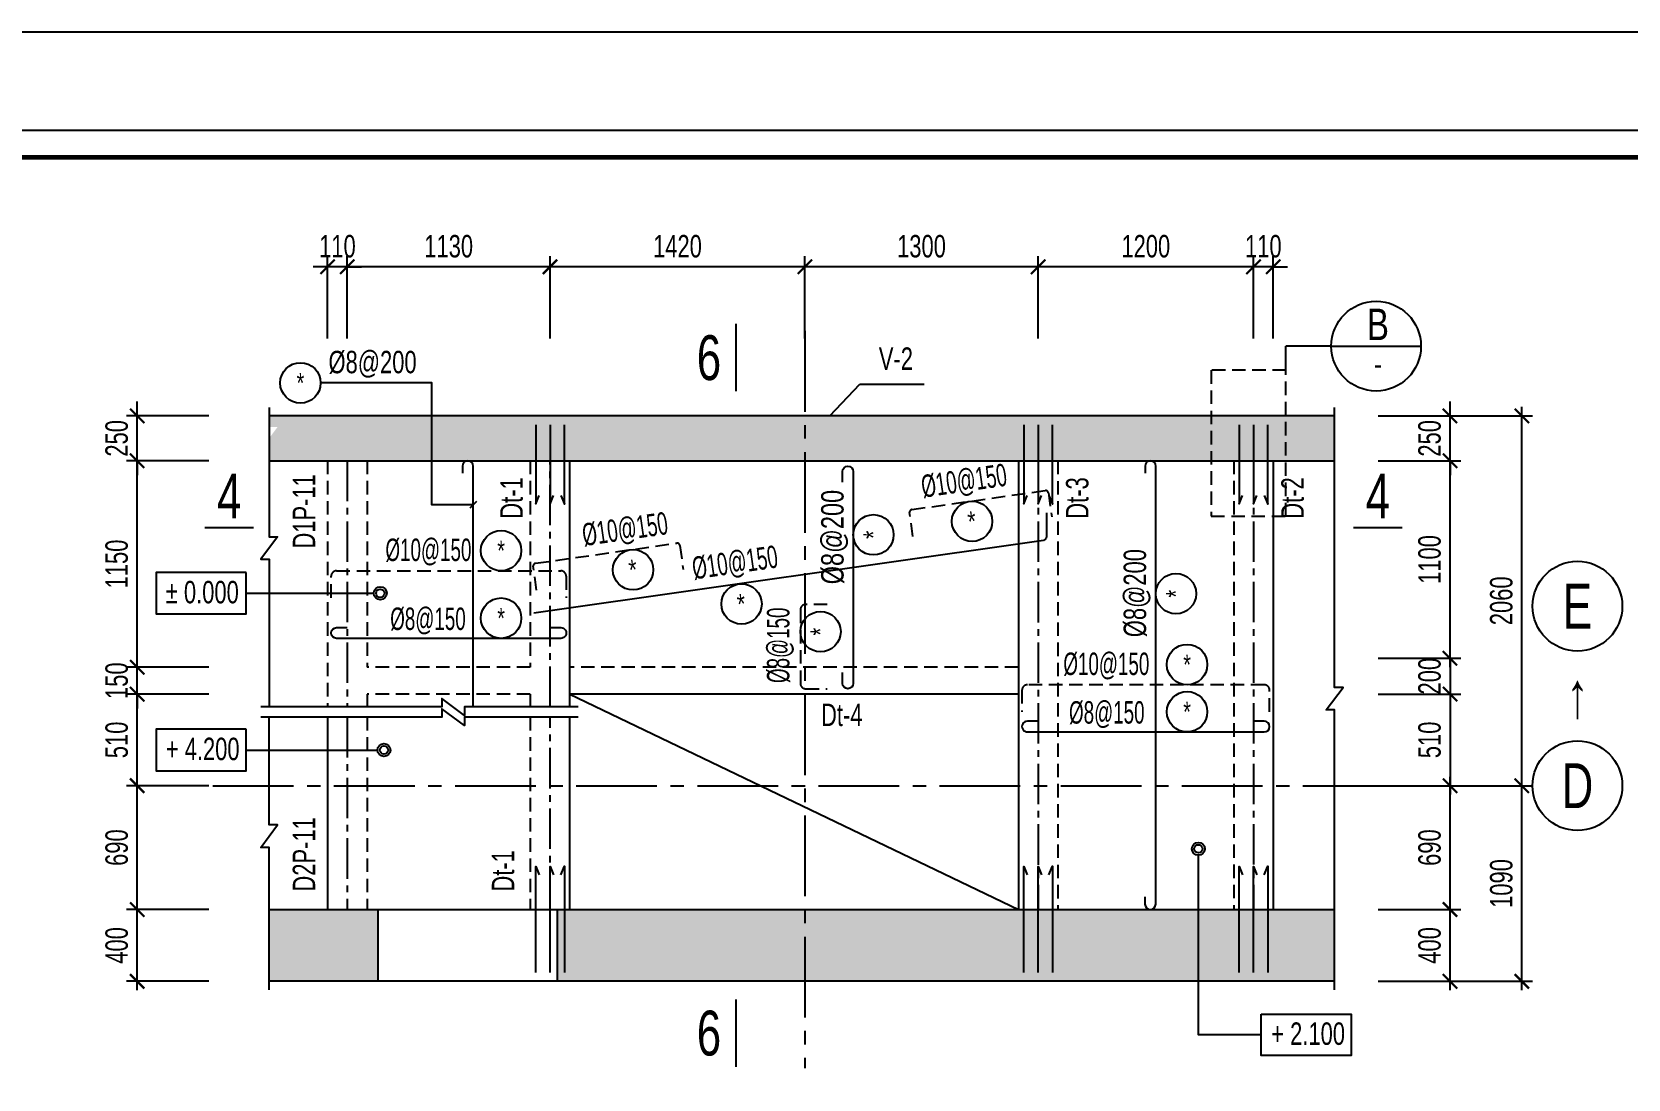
# Model space of a CAD drawing. Header units: millimetres. Extents: x -77370 to 109412, y -14880 to 214694.
# Drawn here: x 11482 to 20378, y 208861 to 214694 of the extents above; entities that cross this region are included whole.
import ezdxf
from ezdxf.enums import TextEntityAlignment as Align

# ---------------------------------------------------------------- set-up
doc = ezdxf.new("R2010")
doc.units = ezdxf.units.MM
doc.header["$LTSCALE"] = 300
doc.header["$MEASUREMENT"] = 0
doc.header["$PDMODE"] = 66
doc.linetypes.add('CENTER2', pattern=[1.125, 0.75, -0.125, 0.125, -0.125])
doc.linetypes.add('HIDDEN', pattern=[0.375, 0.25, -0.125])
doc.layers.get('0').update_dxf_attribs({"linetype": 'CONTINUOUS'})
doc.layers.get('DEFPOINTS').update_dxf_attribs({"linetype": 'CONTINUOUS'})
for name, color, linetype in [('CDC-KHUNGTEN', 7, 'CONTINUOUS'), ('CDC.01.AXIS', 160, 'CENTER2'), ('CDC.02.DIM', 1, 'CONTINUOUS'), ('CDC.03.BORDER', 3, 'CONTINUOUS'), ('CDC.06.TEXT', 2, 'CONTINUOUS'), ('CDC.10.HATCH', 251, 'CONTINUOUS'), ('CDC.11.NOTE', 8, 'CONTINUOUS'), ('CDC.14.STEELNUM', 2, 'CONTINUOUS'), ('KCS_BEAM', 8, 'HIDDEN'), ('KCS_COLUMN', 4, 'CONTINUOUS'), ('KCS_STEEL', 4, 'CONTINUOUS'), ('KCS_STEEL_BOTTOM', 4, 'CONTINUOUS'), ('KCS_STEEL_TOP', 4, 'HIDDEN'), ('KCS_TEXT_B', 2, 'CONTINUOUS')]:
    doc.layers.add(name, color=color, linetype=linetype)
doc.styles.add('KCS_BIGTEXT', font='arial.ttf', dxfattribs={"width": 0.7})
doc.styles.add('KCS_SMTEXT', font='arial.ttf', dxfattribs={"width": 0.7})
doc.styles.add('SMTEXT', font='arial.ttf', dxfattribs={"width": 0.7})
doc.dimstyles.new('KCS_DIM50', dxfattribs={"dimscale": 2, "dimtxt": 62.5, "dimasz": 40, "dimexe": 30, "dimexo": 0, "dimgap": 25, "dimtad": 1, "dimdec": 0, "dimzin": 13, "dimdsep": 46, "dimtxsty": 'KCS_SMTEXT', "dimblk": 'ARCHTICK', "dimcen": 0, "dimdle": 25, "dimclrd": 1, "dimclre": 1, "dimclrt": 2, "dimadec": 0, "dimazin": 0, "dimtfac": 1, "dimtdec": 0, "dimtix": 1, "dimtmove": 2, "dimatfit": 3, "dimfxl": 1, "dimtolj": 1, "dimtzin": 13, "dimarcsym": 0})

# ---------------------------------------------------------------- blocks, each defined once
blk = doc.blocks.new('_ArchTick')
at = {"color": 0, "linetype": 'ByBlock', "const_width": 0.15}
blk.add_lwpolyline([(-0.5, -0.5), (0.5, 0.5)], dxfattribs=at)
blk = doc.blocks.new('*D1154')
at = {"layer": 'CDC.02.DIM', "color": 1, "lineweight": -2, "transparency": 16777216}
for p, q in [((18985.3, 210495.3), (19845.3, 210495.3)), ((19785.3, 209355.3), (19785.3, 210545.3)), ((18985.3, 209405.3), (19845.3, 209405.3))]:
    blk.add_line(p, q, dxfattribs=at)
at = {"layer": 'DEFPOINTS', "color": 0, "transparency": 16777216}
for p in [(18985.3, 210495.3), (19785.3, 210495.3), (18985.3, 209405.3)]:
    blk.add_point(p, dxfattribs=at)
at = {"layer": 'CDC.02.DIM', "color": 1, "lineweight": -2, "transparency": 16777216, "xscale": 80, "yscale": 80, "zscale": 80}
for p, rotation in [((19785.3, 210495.3), 90), ((19785.3, 209405.3), 270)]:
    blk.add_blockref('_ArchTick', p, dxfattribs=dict(at, rotation=rotation))
at = {"layer": 'CDC.02.DIM', "color": 2, "transparency": 16777216, "insert": (19671.5, 209950.3), "char_height": 125, "attachment_point": 5, "rotation": 90, "style": 'KCS_SMTEXT'}
blk.add_mtext('\\A1;1090', dxfattribs=at)
blk = doc.blocks.new('*D1155')
at = {"layer": 'CDC.02.DIM', "color": 1, "lineweight": -2, "transparency": 16777216}
for p, q in [((19385.3, 209355.3), (19385.3, 209855.3)), ((18985.3, 209805.3), (19445.3, 209805.3)), ((18985.3, 209405.3), (19445.3, 209405.3))]:
    blk.add_line(p, q, dxfattribs=at)
at = {"layer": 'DEFPOINTS', "color": 0, "transparency": 16777216}
for p in [(18985.3, 209805.3), (19385.3, 209805.3), (18985.3, 209405.3)]:
    blk.add_point(p, dxfattribs=at)
at = {"layer": 'CDC.02.DIM', "color": 1, "lineweight": -2, "transparency": 16777216, "xscale": 80, "yscale": 80, "zscale": 80}
for p, rotation in [((19385.3, 209805.3), 90), ((19385.3, 209405.3), 270)]:
    blk.add_blockref('_ArchTick', p, dxfattribs=dict(at, rotation=rotation))
at = {"layer": 'CDC.02.DIM', "color": 2, "transparency": 16777216, "insert": (19271.5, 209605.3), "char_height": 125, "attachment_point": 5, "rotation": 90, "style": 'KCS_SMTEXT'}
blk.add_mtext('\\A1;400', dxfattribs=at)
blk = doc.blocks.new('*D1156')
at = {"layer": 'CDC.02.DIM', "color": 1, "lineweight": -2, "transparency": 16777216}
for p, q in [((18985.3, 210495.3), (19445.3, 210495.3)), ((19385.3, 209755.3), (19385.3, 210545.3)), ((18985.3, 209805.3), (19445.3, 209805.3))]:
    blk.add_line(p, q, dxfattribs=at)
at = {"layer": 'DEFPOINTS', "color": 0, "transparency": 16777216}
for p in [(18985.3, 210495.3), (19385.3, 210495.3), (18985.3, 209805.3)]:
    blk.add_point(p, dxfattribs=at)
at = {"layer": 'CDC.02.DIM', "color": 1, "lineweight": -2, "transparency": 16777216, "xscale": 80, "yscale": 80, "zscale": 80}
for p, rotation in [((19385.3, 210495.3), 90), ((19385.3, 209805.3), 270)]:
    blk.add_blockref('_ArchTick', p, dxfattribs=dict(at, rotation=rotation))
at = {"layer": 'CDC.02.DIM', "color": 2, "transparency": 16777216, "insert": (19271.5, 210150.3), "char_height": 125, "attachment_point": 5, "rotation": 90, "style": 'KCS_SMTEXT'}
blk.add_mtext('\\A1;690', dxfattribs=at)
blk = doc.blocks.new('*D1157')
at = {"layer": 'CDC.02.DIM', "color": 1, "lineweight": -2, "transparency": 16777216}
for p, q in [((19385.3, 211155.3), (19385.3, 212355.3)), ((18985.3, 212305.3), (19445.3, 212305.3)), ((18985.3, 211205.3), (19445.3, 211205.3))]:
    blk.add_line(p, q, dxfattribs=at)
at = {"layer": 'DEFPOINTS', "color": 0, "transparency": 16777216}
for p in [(18985.3, 212305.3), (19385.3, 212305.3), (18985.3, 211205.3)]:
    blk.add_point(p, dxfattribs=at)
at = {"layer": 'CDC.02.DIM', "color": 1, "lineweight": -2, "transparency": 16777216, "xscale": 80, "yscale": 80, "zscale": 80}
for p, rotation in [((19385.3, 212305.3), 90), ((19385.3, 211205.3), 270)]:
    blk.add_blockref('_ArchTick', p, dxfattribs=dict(at, rotation=rotation))
at = {"layer": 'CDC.02.DIM', "color": 2, "transparency": 16777216, "insert": (19271.5, 211755.3), "char_height": 125, "attachment_point": 5, "rotation": 90, "style": 'KCS_SMTEXT'}
blk.add_mtext('\\A1;1100', dxfattribs=at)
blk = doc.blocks.new('*D1158')
at = {"layer": 'CDC.02.DIM', "color": 1, "lineweight": -2, "transparency": 16777216}
for p, q in [((19385.3, 212555.3), (19385.3, 212635.3)), ((18985.3, 212555.3), (19445.3, 212555.3)), ((19385.3, 212305.3), (19385.3, 212555.3)), ((18985.3, 212305.3), (19445.3, 212305.3)), ((19385.3, 212305.3), (19385.3, 212225.3))]:
    blk.add_line(p, q, dxfattribs=at)
at = {"layer": 'DEFPOINTS', "color": 0, "transparency": 16777216}
for p in [(18985.3, 212555.3), (19385.3, 212555.3), (18985.3, 212305.3)]:
    blk.add_point(p, dxfattribs=at)
at = {"layer": 'CDC.02.DIM', "color": 1, "lineweight": -2, "transparency": 16777216, "xscale": 80, "yscale": 80, "zscale": 80}
for p, rotation in [((19385.3, 212555.3), 270), ((19385.3, 212305.3), 90)]:
    blk.add_blockref('_ArchTick', p, dxfattribs=dict(at, rotation=rotation))
at = {"layer": 'CDC.02.DIM', "color": 2, "transparency": 16777216, "insert": (19271.5, 212430.3), "char_height": 125, "attachment_point": 5, "rotation": 90, "style": 'KCS_SMTEXT'}
blk.add_mtext('\\A1;250', dxfattribs=at)
blk = doc.blocks.new('*D1159')
at = {"layer": 'CDC.02.DIM', "color": 1, "lineweight": -2, "transparency": 16777216}
for p, q in [((19785.3, 210445.3), (19785.3, 212605.3)), ((18985.3, 212555.3), (19845.3, 212555.3)), ((18985.3, 210495.3), (19845.3, 210495.3))]:
    blk.add_line(p, q, dxfattribs=at)
at = {"layer": 'DEFPOINTS', "color": 0, "transparency": 16777216}
for p in [(18985.3, 212555.3), (19785.3, 212555.3), (18985.3, 210495.3)]:
    blk.add_point(p, dxfattribs=at)
at = {"layer": 'CDC.02.DIM', "color": 1, "lineweight": -2, "transparency": 16777216, "xscale": 80, "yscale": 80, "zscale": 80}
for p, rotation in [((19785.3, 212555.3), 90), ((19785.3, 210495.3), 270)]:
    blk.add_blockref('_ArchTick', p, dxfattribs=dict(at, rotation=rotation))
at = {"layer": 'CDC.02.DIM', "color": 2, "transparency": 16777216, "insert": (19671.5, 211525.3), "char_height": 125, "attachment_point": 5, "rotation": 90, "style": 'KCS_SMTEXT'}
blk.add_mtext('\\A1;2060', dxfattribs=at)
blk = doc.blocks.new('*D1168')
at = {"layer": 'CDC.02.DIM', "color": 1, "lineweight": -2, "transparency": 16777216}
for p, q in [((15789.8, 212986.1), (15789.8, 213446.1)), ((17089.8, 212986.1), (17089.8, 213446.1)), ((17139.8, 213386.1), (15739.8, 213386.1))]:
    blk.add_line(p, q, dxfattribs=at)
at = {"layer": 'DEFPOINTS', "color": 0, "transparency": 16777216}
for p in [(15789.8, 213386.1), (15789.8, 212986.1), (17089.8, 212986.1)]:
    blk.add_point(p, dxfattribs=at)
at = {"layer": 'CDC.02.DIM', "color": 1, "lineweight": -2, "transparency": 16777216, "xscale": 80, "yscale": 80, "zscale": 80, "rotation": 180}
blk.add_blockref('_ArchTick', (15789.8, 213386.1), dxfattribs=at)
at = {"layer": 'CDC.02.DIM', "color": 1, "lineweight": -2, "transparency": 16777216, "xscale": 80, "yscale": 80, "zscale": 80}
blk.add_blockref('_ArchTick', (17089.8, 213386.1), dxfattribs=at)
at = {"layer": 'CDC.02.DIM', "color": 2, "transparency": 16777216, "insert": (16439.8, 213499.9), "char_height": 125, "attachment_point": 5, "style": 'KCS_SMTEXT'}
blk.add_mtext('\\A1;1300', dxfattribs=at)
blk = doc.blocks.new('*D1169')
at = {"layer": 'CDC.02.DIM', "color": 1, "lineweight": -2, "transparency": 16777216}
for p, q in [((18289.8, 212986.1), (18289.8, 213446.1)), ((18399.8, 212986.1), (18399.8, 213446.1)), ((18289.8, 213386.1), (18209.8, 213386.1)), ((18399.8, 213386.1), (18289.8, 213386.1)), ((18399.8, 213386.1), (18479.8, 213386.1))]:
    blk.add_line(p, q, dxfattribs=at)
at = {"layer": 'DEFPOINTS', "color": 0, "transparency": 16777216}
for p in [(18289.8, 213386.1), (18289.8, 212986.1), (18399.8, 212986.1)]:
    blk.add_point(p, dxfattribs=at)
at = {"layer": 'CDC.02.DIM', "color": 1, "lineweight": -2, "transparency": 16777216, "xscale": 80, "yscale": 80, "zscale": 80}
blk.add_blockref('_ArchTick', (18289.8, 213386.1), dxfattribs=at)
at = {"layer": 'CDC.02.DIM', "color": 1, "lineweight": -2, "transparency": 16777216, "xscale": 80, "yscale": 80, "zscale": 80, "rotation": 180}
blk.add_blockref('_ArchTick', (18399.8, 213386.1), dxfattribs=at)
at = {"layer": 'CDC.02.DIM', "color": 2, "transparency": 16777216, "insert": (18344.8, 213499.9), "char_height": 125, "attachment_point": 5, "style": 'KCS_SMTEXT'}
blk.add_mtext('\\A1;110', dxfattribs=at)
blk = doc.blocks.new('*D1170')
at = {"layer": 'CDC.02.DIM', "color": 1, "lineweight": -2, "transparency": 16777216}
for p, q in [((14369.8, 212986.1), (14369.8, 213446.1)), ((15789.8, 212986.1), (15789.8, 213446.1)), ((15839.8, 213386.1), (14319.8, 213386.1))]:
    blk.add_line(p, q, dxfattribs=at)
at = {"layer": 'DEFPOINTS', "color": 0, "transparency": 16777216}
for p in [(14369.8, 213386.1), (14369.8, 212986.1), (15789.8, 212986.1)]:
    blk.add_point(p, dxfattribs=at)
at = {"layer": 'CDC.02.DIM', "color": 1, "lineweight": -2, "transparency": 16777216, "xscale": 80, "yscale": 80, "zscale": 80, "rotation": 180}
blk.add_blockref('_ArchTick', (14369.8, 213386.1), dxfattribs=at)
at = {"layer": 'CDC.02.DIM', "color": 1, "lineweight": -2, "transparency": 16777216, "xscale": 80, "yscale": 80, "zscale": 80}
blk.add_blockref('_ArchTick', (15789.8, 213386.1), dxfattribs=at)
at = {"layer": 'CDC.02.DIM', "color": 2, "transparency": 16777216, "insert": (15079.8, 213499.9), "char_height": 125, "attachment_point": 5, "style": 'KCS_SMTEXT'}
blk.add_mtext('\\A1;1420', dxfattribs=at)
blk = doc.blocks.new('*D1171')
at = {"layer": 'CDC.02.DIM', "color": 1, "lineweight": -2, "transparency": 16777216}
for p, q in [((17089.8, 212986.1), (17089.8, 213446.1)), ((18289.8, 212986.1), (18289.8, 213446.1)), ((18339.8, 213386.1), (17039.8, 213386.1))]:
    blk.add_line(p, q, dxfattribs=at)
at = {"layer": 'DEFPOINTS', "color": 0, "transparency": 16777216}
for p in [(17089.8, 213386.1), (17089.8, 212986.1), (18289.8, 212986.1)]:
    blk.add_point(p, dxfattribs=at)
at = {"layer": 'CDC.02.DIM', "color": 1, "lineweight": -2, "transparency": 16777216, "xscale": 80, "yscale": 80, "zscale": 80, "rotation": 180}
blk.add_blockref('_ArchTick', (17089.8, 213386.1), dxfattribs=at)
at = {"layer": 'CDC.02.DIM', "color": 1, "lineweight": -2, "transparency": 16777216, "xscale": 80, "yscale": 80, "zscale": 80}
blk.add_blockref('_ArchTick', (18289.8, 213386.1), dxfattribs=at)
at = {"layer": 'CDC.02.DIM', "color": 2, "transparency": 16777216, "insert": (17689.8, 213499.9), "char_height": 125, "attachment_point": 5, "style": 'KCS_SMTEXT'}
blk.add_mtext('\\A1;1200', dxfattribs=at)
blk = doc.blocks.new('*D1172')
at = {"layer": 'CDC.02.DIM', "color": 1, "lineweight": -2, "transparency": 16777216}
for p, q in [((12068.8, 209355.3), (12068.8, 209855.3)), ((12468.8, 209805.3), (12008.8, 209805.3)), ((12468.8, 209405.3), (12008.8, 209405.3))]:
    blk.add_line(p, q, dxfattribs=at)
at = {"layer": 'DEFPOINTS', "color": 0, "transparency": 16777216}
for p in [(12068.8, 209805.3), (12468.8, 209805.3), (12468.8, 209405.3)]:
    blk.add_point(p, dxfattribs=at)
at = {"layer": 'CDC.02.DIM', "color": 1, "lineweight": -2, "transparency": 16777216, "xscale": 80, "yscale": 80, "zscale": 80}
for p, rotation in [((12068.8, 209805.3), 90), ((12068.8, 209405.3), 270)]:
    blk.add_blockref('_ArchTick', p, dxfattribs=dict(at, rotation=rotation))
at = {"layer": 'CDC.02.DIM', "color": 2, "transparency": 16777216, "insert": (11955, 209605.3), "char_height": 125, "attachment_point": 5, "rotation": 90, "style": 'KCS_SMTEXT'}
blk.add_mtext('\\A1;400', dxfattribs=at)
blk = doc.blocks.new('*D1173')
at = {"layer": 'CDC.02.DIM', "color": 1, "lineweight": -2, "transparency": 16777216}
for p, q in [((12468.8, 210495.3), (12008.8, 210495.3)), ((12068.8, 209755.3), (12068.8, 210545.3)), ((12468.8, 209805.3), (12008.8, 209805.3))]:
    blk.add_line(p, q, dxfattribs=at)
at = {"layer": 'DEFPOINTS', "color": 0, "transparency": 16777216}
for p in [(12068.8, 210495.3), (12468.8, 210495.3), (12468.8, 209805.3)]:
    blk.add_point(p, dxfattribs=at)
at = {"layer": 'CDC.02.DIM', "color": 1, "lineweight": -2, "transparency": 16777216, "xscale": 80, "yscale": 80, "zscale": 80}
for p, rotation in [((12068.8, 210495.3), 90), ((12068.8, 209805.3), 270)]:
    blk.add_blockref('_ArchTick', p, dxfattribs=dict(at, rotation=rotation))
at = {"layer": 'CDC.02.DIM', "color": 2, "transparency": 16777216, "insert": (11955, 210150.3), "char_height": 125, "attachment_point": 5, "rotation": 90, "style": 'KCS_SMTEXT'}
blk.add_mtext('\\A1;690', dxfattribs=at)
blk = doc.blocks.new('*D1174')
at = {"layer": 'CDC.02.DIM', "color": 1, "lineweight": -2, "transparency": 16777216}
for p, q in [((12068.8, 211105), (12068.8, 212355.3)), ((12468.8, 212305.3), (12008.8, 212305.3)), ((12468.8, 211155), (12008.8, 211155))]:
    blk.add_line(p, q, dxfattribs=at)
at = {"layer": 'DEFPOINTS', "color": 0, "transparency": 16777216}
for p in [(12068.8, 212305.3), (12468.8, 212305.3), (12468.8, 211155)]:
    blk.add_point(p, dxfattribs=at)
at = {"layer": 'CDC.02.DIM', "color": 1, "lineweight": -2, "transparency": 16777216, "xscale": 80, "yscale": 80, "zscale": 80}
for p, rotation in [((12068.8, 212305.3), 90), ((12068.8, 211155), 270)]:
    blk.add_blockref('_ArchTick', p, dxfattribs=dict(at, rotation=rotation))
at = {"layer": 'CDC.02.DIM', "color": 2, "transparency": 16777216, "insert": (11955, 211730.2), "char_height": 125, "attachment_point": 5, "rotation": 90, "style": 'KCS_SMTEXT'}
blk.add_mtext('\\A1;1150', dxfattribs=at)
blk = doc.blocks.new('*D1175')
at = {"layer": 'CDC.02.DIM', "color": 1, "lineweight": -2, "transparency": 16777216}
for p, q in [((12068.8, 212555.3), (12068.8, 212635.3)), ((12468.8, 212555.3), (12008.8, 212555.3)), ((12068.8, 212305.3), (12068.8, 212555.3)), ((12468.8, 212305.3), (12008.8, 212305.3)), ((12068.8, 212305.3), (12068.8, 212225.3))]:
    blk.add_line(p, q, dxfattribs=at)
at = {"layer": 'DEFPOINTS', "color": 0, "transparency": 16777216}
for p in [(12068.8, 212555.3), (12468.8, 212555.3), (12468.8, 212305.3)]:
    blk.add_point(p, dxfattribs=at)
at = {"layer": 'CDC.02.DIM', "color": 1, "lineweight": -2, "transparency": 16777216, "xscale": 80, "yscale": 80, "zscale": 80}
for p, rotation in [((12068.8, 212555.3), 270), ((12068.8, 212305.3), 90)]:
    blk.add_blockref('_ArchTick', p, dxfattribs=dict(at, rotation=rotation))
at = {"layer": 'CDC.02.DIM', "color": 2, "transparency": 16777216, "insert": (11955, 212430.3), "char_height": 125, "attachment_point": 5, "rotation": 90, "style": 'KCS_SMTEXT'}
blk.add_mtext('\\A1;250', dxfattribs=at)
blk = doc.blocks.new('*D1290')
at = {"layer": 'CDC.02.DIM', "color": 1, "lineweight": -2, "transparency": 16777216}
for p, q in [((13239.8, 212986.1), (13239.8, 213446.1)), ((14369.8, 212986.1), (14369.8, 213446.1)), ((14419.8, 213386.1), (13189.8, 213386.1))]:
    blk.add_line(p, q, dxfattribs=at)
at = {"layer": 'DEFPOINTS', "color": 0, "transparency": 16777216}
for p in [(13239.8, 213386.1), (13239.8, 212986.1), (14369.8, 212986.1)]:
    blk.add_point(p, dxfattribs=at)
at = {"layer": 'CDC.02.DIM', "color": 1, "lineweight": -2, "transparency": 16777216, "xscale": 80, "yscale": 80, "zscale": 80, "rotation": 180}
blk.add_blockref('_ArchTick', (13239.8, 213386.1), dxfattribs=at)
at = {"layer": 'CDC.02.DIM', "color": 1, "lineweight": -2, "transparency": 16777216, "xscale": 80, "yscale": 80, "zscale": 80}
blk.add_blockref('_ArchTick', (14369.8, 213386.1), dxfattribs=at)
at = {"layer": 'CDC.02.DIM', "color": 2, "transparency": 16777216, "insert": (13804.8, 213499.9), "char_height": 125, "attachment_point": 5, "style": 'KCS_SMTEXT'}
blk.add_mtext('\\A1;1130', dxfattribs=at)
blk = doc.blocks.new('*D1291')
at = {"layer": 'CDC.02.DIM', "color": 1, "lineweight": -2, "transparency": 16777216}
for p, q in [((13129.8, 212986.1), (13129.8, 213446.1)), ((13239.8, 212986.1), (13239.8, 213446.1)), ((13129.8, 213386.1), (13049.8, 213386.1)), ((13239.8, 213386.1), (13129.8, 213386.1)), ((13239.8, 213386.1), (13319.8, 213386.1))]:
    blk.add_line(p, q, dxfattribs=at)
at = {"layer": 'DEFPOINTS', "color": 0, "transparency": 16777216}
for p in [(13129.8, 213386.1), (13129.8, 212986.1), (13239.8, 212986.1)]:
    blk.add_point(p, dxfattribs=at)
at = {"layer": 'CDC.02.DIM', "color": 1, "lineweight": -2, "transparency": 16777216, "xscale": 80, "yscale": 80, "zscale": 80}
blk.add_blockref('_ArchTick', (13129.8, 213386.1), dxfattribs=at)
at = {"layer": 'CDC.02.DIM', "color": 1, "lineweight": -2, "transparency": 16777216, "xscale": 80, "yscale": 80, "zscale": 80, "rotation": 180}
blk.add_blockref('_ArchTick', (13239.8, 213386.1), dxfattribs=at)
at = {"layer": 'CDC.02.DIM', "color": 2, "transparency": 16777216, "insert": (13184.8, 213499.9), "char_height": 125, "attachment_point": 5, "style": 'KCS_SMTEXT'}
blk.add_mtext('\\A1;110', dxfattribs=at)
blk = doc.blocks.new('*D1300')
at = {"layer": 'CDC.02.DIM', "color": 1, "lineweight": -2, "transparency": 16777216}
for p, q in [((12068.8, 211155), (12068.8, 211235)), ((12468.8, 211155), (12008.8, 211155)), ((12068.8, 211005), (12068.8, 211155)), ((12468.8, 211005), (12008.8, 211005)), ((12068.8, 211005), (12068.8, 210925))]:
    blk.add_line(p, q, dxfattribs=at)
at = {"layer": 'DEFPOINTS', "color": 0, "transparency": 16777216}
for p in [(12068.8, 211155), (12468.8, 211155), (12468.8, 211005)]:
    blk.add_point(p, dxfattribs=at)
at = {"layer": 'CDC.02.DIM', "color": 1, "lineweight": -2, "transparency": 16777216, "xscale": 80, "yscale": 80, "zscale": 80}
for p, rotation in [((12068.8, 211155), 270), ((12068.8, 211005), 90)]:
    blk.add_blockref('_ArchTick', p, dxfattribs=dict(at, rotation=rotation))
at = {"layer": 'CDC.02.DIM', "color": 2, "transparency": 16777216, "insert": (11955, 211080), "char_height": 125, "attachment_point": 5, "rotation": 90, "style": 'KCS_SMTEXT'}
blk.add_mtext('\\A1;150', dxfattribs=at)
blk = doc.blocks.new('*D1301')
at = {"layer": 'CDC.02.DIM', "color": 1, "lineweight": -2, "transparency": 16777216}
for p, q in [((12468.8, 211005), (12008.8, 211005)), ((12068.8, 210445.3), (12068.8, 211055)), ((12468.8, 210495.3), (12008.8, 210495.3))]:
    blk.add_line(p, q, dxfattribs=at)
at = {"layer": 'DEFPOINTS', "color": 0, "transparency": 16777216}
for p in [(12068.8, 211005), (12468.8, 211005), (12468.8, 210495.3)]:
    blk.add_point(p, dxfattribs=at)
at = {"layer": 'CDC.02.DIM', "color": 1, "lineweight": -2, "transparency": 16777216, "xscale": 80, "yscale": 80, "zscale": 80}
for p, rotation in [((12068.8, 211005), 90), ((12068.8, 210495.3), 270)]:
    blk.add_blockref('_ArchTick', p, dxfattribs=dict(at, rotation=rotation))
at = {"layer": 'CDC.02.DIM', "color": 2, "transparency": 16777216, "insert": (11955, 210750.2), "char_height": 125, "attachment_point": 5, "rotation": 90, "style": 'KCS_SMTEXT'}
blk.add_mtext('\\A1;510', dxfattribs=at)
blk = doc.blocks.new('*D965')
at = {"layer": 'CDC.02.DIM', "color": 1, "lineweight": -2, "transparency": 16777216}
for p, q in [((19385.3, 211205.3), (19385.3, 211285.3)), ((18985.3, 211205.3), (19445.3, 211205.3)), ((19385.3, 211205.3), (19385.3, 211005.3)), ((18985.3, 211005.3), (19445.3, 211005.3)), ((19385.3, 211005.3), (19385.3, 210925.3))]:
    blk.add_line(p, q, dxfattribs=at)
at = {"layer": 'DEFPOINTS', "color": 0, "transparency": 16777216}
for p in [(18985.3, 211205.3), (18985.3, 211005.3), (19385.3, 211005.3)]:
    blk.add_point(p, dxfattribs=at)
at = {"layer": 'CDC.02.DIM', "color": 1, "lineweight": -2, "transparency": 16777216, "xscale": 80, "yscale": 80, "zscale": 80}
for p, rotation in [((19385.3, 211205.3), 270), ((19385.3, 211005.3), 90)]:
    blk.add_blockref('_ArchTick', p, dxfattribs=dict(at, rotation=rotation))
at = {"layer": 'CDC.02.DIM', "color": 2, "transparency": 16777216, "insert": (19271.5, 211105.3), "char_height": 125, "attachment_point": 5, "rotation": 90, "style": 'KCS_SMTEXT'}
blk.add_mtext('\\A1;200', dxfattribs=at)
blk = doc.blocks.new('*D966')
at = {"layer": 'CDC.02.DIM', "color": 1, "lineweight": -2, "transparency": 16777216}
for p, q in [((18985.3, 211005.3), (19445.3, 211005.3)), ((19385.3, 211055.3), (19385.3, 210445.3)), ((18985.3, 210495.3), (19445.3, 210495.3))]:
    blk.add_line(p, q, dxfattribs=at)
at = {"layer": 'DEFPOINTS', "color": 0, "transparency": 16777216}
for p in [(18985.3, 211005.3), (18985.3, 210495.3), (19385.3, 210495.3)]:
    blk.add_point(p, dxfattribs=at)
at = {"layer": 'CDC.02.DIM', "color": 1, "lineweight": -2, "transparency": 16777216, "xscale": 80, "yscale": 80, "zscale": 80}
for p, rotation in [((19385.3, 211005.3), 90), ((19385.3, 210495.3), 270)]:
    blk.add_blockref('_ArchTick', p, dxfattribs=dict(at, rotation=rotation))
at = {"layer": 'CDC.02.DIM', "color": 2, "transparency": 16777216, "insert": (19271.5, 210750.3), "char_height": 125, "attachment_point": 5, "rotation": 90, "style": 'KCS_SMTEXT'}
blk.add_mtext('\\A1;510', dxfattribs=at)
blk = doc.blocks.new('GCC_01')
at = {"layer": 'CDC.06.TEXT', "color": 4}
blk.add_line((0, 0), (0, 375), dxfattribs=at)
at = {"layer": 'CDC.06.TEXT', "color": 4, "style": 'KCS_BIGTEXT', "width": 0.6}
blk.add_attdef('1', text='', height=250, dxfattribs=at).set_placement((-83.3, 62.5), align=Align.RIGHT)
blk = doc.blocks.new('Khung tên chuẩn')
at = {"layer": 'CDC-KHUNGTEN', "color": 8}
blk.add_lwpolyline([(75096, 1100), (83000, 1100), (83000, 58300), (3000, 58300), (3000, 1100), (75096, 1100)], dxfattribs=at)
at = {"layer": 'CDC-KHUNGTEN', "color": 255, "lineweight": 60}
blk.add_lwpolyline([(74900, 1400), (74900, 58000), (3300, 58000), (3300, 1400), (74900, 1400)], close=True, dxfattribs=at)
at = {"layer": 'DEFPOINTS', "color": 1, "ltscale": 0.2}
blk.add_lwpolyline([(0, 0), (0, 59400), (84100, 59400), (84100, 0), (0, 0)], close=True, dxfattribs=at)

msp = doc.modelspace()

# ---------------------------------------------------------------- hatches: boundary and pattern name
at = {"layer": 'CDC.10.HATCH'}
h = msp.add_hatch(dxfattribs=at)
h.set_pattern_fill('BETONG', color=256, scale=30, style=0, pattern_type=2)
h.set_pattern_definition([(50, (-2192751.68, 1614703.56), (215.178055, -18.82564), [22.5, -247.5]), (355, (-2192751.68, 1614703.56), (-41.6254, 225.65764), [18, -198]), (100.4514, (-2192733.75, 1614702), (173.552815, 206.831863), [19.122057, -210.342634]), (46.1842, (-2192751.68, 1614763.56), (320.172315, -49.655704), [33.75, -371.25]), (96.6356, (-2192725, 1614759.43), (280.39881, 292.23536), [28.683086, -315.5139]), (351.1842, (-2192751.68, 1614763.56), (280.398584, 292.23558), [27, -297]), (21, (-2192721.68, 1614748.56), (179.072116, -120.785667), [22.5, -247.5]), (226, (-2192721.68, 1614748.56), (201.564637, -109.661943), [18, -198]), (71.4514, (-2192706.76, 1614738.5), (252.066789, 96.759149), [19.122057, -210.342634]), (67.5, (-2192751.68, 1614703.56), (-46.774855, 88.3123386), [0, -195.6, 0, -201, 0, -198.75]), (4.5, (-2192751.68, 1614703.56), (85.005277, 114.0309566), [0, -114.6, 0, -191.1, 0, -75.75]), (327.5, (-2192818.58, 1614703.56), (160.1467309, -6.7664615), [0, -75, 0, -234, 0, -310.5]), (317.5, (-2192848.58, 1614703.56), (174.955851, 30.031495), [0, -97.5, 0, -155.4, 0, -220.5]), (315, (-2192751.68, 1614703.56), (90.1561146, 90.1561146), []), (315, (-2192751.68, 1614740.31), (90.1561146, 90.1561146), [])])
h.paths.add_polyline_path([(18742.3, 209805.3), (14409.8, 209805.3), (14409.8, 209405.3), (18742.3, 209405.3)])
h.paths.add_polyline_path([(13409.8, 209805.3), (12804.1, 209805.3), (12804.1, 209405.3), (13409.8, 209405.3)])
h.paths.add_polyline_path([(12804.1, 212492.8), (12851, 212492.8), (12804.1, 212430.3), (12804.1, 212305.3), (18742.3, 212305.3), (18742.3, 212555.3), (12804.1, 212555.3)])

# ---------------------------------------------------------------- linework, layer by layer
at = {"layer": 'CDC.01.AXIS', "ltscale": 2}
for p, q in [((15789.8, 213028.9), (15789.8, 208922.3)), ((12490.6, 210495.3), (19046.3, 210495.3))]:
    msp.add_line(p, q, dxfattribs=at)
at = {"layer": 'CDC.01.AXIS'}
for p, q in [((13239.8, 212305.3), (13239.8, 210933.9)), ((14369.8, 210933.9), (14369.8, 212305.3)), ((17089.8, 212305.1), (17089.8, 209805.3)), ((18289.8, 212305.3), (18289.8, 209805.3)), ((13239.8, 210877.2), (13239.8, 209805.3)), ((14369.8, 209805.3), (14369.8, 210877.2))]:
    msp.add_line(p, q, dxfattribs=at)
at = {"layer": 'CDC.02.DIM', "linetype": 'ByBlock'}
for p, q in [((12675.8, 211567.4), (13387.5, 211567.4)), ((12675.8, 210693.8), (13408, 210693.8))]:
    msp.add_line(p, q, dxfattribs=at)
for points in [[(12675.8, 211682.8), (12174.6, 211682.8), (12174.6, 211452.1), (12675.8, 211452.1)], [(12675.8, 210809.2), (12174.6, 210809.2), (12174.6, 210578.5), (12675.8, 210578.5)], [(18333, 209223), (18834.3, 209223), (18834.3, 208992.3), (18333, 208992.3)]]:
    msp.add_lwpolyline(points, close=True, dxfattribs=at)
msp.add_lwpolyline([(18333, 209107.6), (17983, 209107.6), (17983, 210107.6)], dxfattribs=at)
at = {"layer": 'CDC.02.DIM'}
for centre in [(20095.3, 211495.3), (20095.3, 210495.3)]:
    msp.add_circle(centre, 250, dxfattribs=at)
at = {"layer": 'CDC.02.DIM', "color": 3}
for centre in [(13423.4, 211567.4), (13443.9, 210693.8), (17983, 210143.6)]:
    msp.add_circle(centre, 36, dxfattribs=at)
at = {"layer": 'CDC.02.DIM', "linetype": 'ByBlock'}
for centre in [(13423.4, 211567.4), (13443.9, 210693.8), (17983, 210143.6)]:
    msp.add_circle(centre, 23, dxfattribs=at)
at = {"layer": 'CDC.03.BORDER'}
for p, q in [((14479.8, 210933.9), (14479.8, 212305.3)), ((16979.8, 212305.1), (16979.8, 209805.3)), ((18399.8, 212305.3), (18399.8, 209805.3)), ((16979.8, 211005.3), (14479.8, 211005.3)), ((13129.8, 210877.2), (13129.8, 209805.3)), ((14479.8, 209805.3), (14479.8, 210877.2))]:
    msp.add_line(p, q, dxfattribs=at)
at = {"layer": 'CDC.06.TEXT', "color": 8}
msp.add_line((18723.4, 212944), (19223.4, 212944), dxfattribs=at)
msp.add_circle((18973.4, 212944), 250, dxfattribs=at)
at = {"layer": 'CDC.11.NOTE'}
for p, q in [((18470.7, 212809.2), (18470.7, 212944)), ((18723.4, 212944), (18470.7, 212944)), ((15929.7, 212555.3), (16097, 212731.6)), ((16097, 212731.6), (16455.1, 212731.6)), ((14479.8, 211005.3), (16979.8, 209805.3))]:
    msp.add_line(p, q, dxfattribs=at)
at = {"layer": 'CDC.11.NOTE', "color": 3}
msp.add_line((13959.8, 212077.9), (13922.7, 212040.8), dxfattribs=at)
at = {"layer": 'CDC.11.NOTE', "linetype": 'HIDDEN'}
msp.add_lwpolyline([(18054, 211996.5), (18470.7, 211996.5), (18470.7, 212809.2), (18054, 212809.2)], close=True, dxfattribs=at)
at = {"layer": 'CDC.11.NOTE'}
for points in [[(13941.3, 212059.4), (13710.7, 212059.4), (13710.8, 212738.9), (13091.1, 212739)], [(18742.3, 209358.4), (18742.3, 210917.8), (18695.4, 210917.8), (18789.2, 211042.8), (18742.3, 211042.8), (18742.3, 212602.2)]]:
    msp.add_lwpolyline(points, dxfattribs=at)
at = {"layer": 'CDC.11.NOTE', "color": 1}
for points in [[(12804.1, 212602.2), (12804.1, 211882.1), (12851, 211882.1), (12757.2, 211757.1), (12804.1, 211757.1), (12804.1, 210933.9)], [(14526.7, 210933.9), (13892.1, 210933.9), (13892.1, 210887), (13767.1, 210980.8), (13767.1, 210933.9), (12757.2, 210933.9)], [(14526.7, 210877.2), (13892.1, 210877.2), (13892.1, 210830.3), (13767.1, 210924), (13767.1, 210877.2), (12757.2, 210877.2)], [(12804.1, 209358.4), (12804.1, 210151.4), (12757.2, 210151.4), (12851, 210276.4), (12804.1, 210276.4), (12804.1, 210877.2)]]:
    msp.add_lwpolyline(points, dxfattribs=at)
at = {"layer": 'CDC.14.STEELNUM', "color": 8}
for centre in [(12978.6, 212739), (16721.7, 211967.8), (16172, 211892.9), (14097, 211804.7), (14832.6, 211698.2), (15436.9, 211507.7), (17857.8, 211564.8), (14097, 211428.5), (15877.1, 211353.4), (17919.9, 211169.8), (17919.9, 210907)]:
    msp.add_circle(centre, 112.5, dxfattribs=at)
at = {"layer": 'KCS_BEAM'}
for p, q in [((13129.8, 212305.3), (13129.8, 210933.9)), ((13349.8, 212305.3), (13349.8, 211155.3)), ((14259.8, 212305.3), (14259.8, 211155.3)), ((17199.8, 212305.1), (17199.8, 209805.3)), ((18179.8, 212305.3), (18179.8, 209805.3)), ((14259.8, 211155.3), (13349.8, 211155.3)), ((16979.8, 211155.3), (14479.8, 211155.3)), ((13349.8, 211005.3), (13349.8, 210933.9)), ((14259.8, 211005.3), (13349.8, 211005.3)), ((14259.8, 211005.3), (14259.8, 210933.9)), ((13349.8, 210877.2), (13349.8, 209805.3)), ((14259.8, 210877.2), (14259.8, 209805.3))]:
    msp.add_line(p, q, dxfattribs=at)
at = {"layer": 'KCS_COLUMN'}
for p, q in [((13409.8, 209805.3), (13409.8, 209405.3)), ((14409.8, 209805.3), (14409.8, 209405.3))]:
    msp.add_line(p, q, dxfattribs=at)
for points in [[(18742.3, 212555.3), (12804.1, 212555.3)], [(12804.1, 212305.3), (18742.3, 212305.3)], [(12804.1, 209805.3), (18742.3, 209805.3)], [(18742.3, 209405.3), (12804.1, 209405.3)]]:
    msp.add_lwpolyline(points, dxfattribs=at)
at = {"layer": 'KCS_STEEL'}
for points in [[(14289.8, 212505.3), (14289.8, 212064.9), (14309.1, 212112)], [(14369.8, 212505.3), (14369.8, 212064.9), (14389.1, 212112)], [(14429.4, 212112), (14449.8, 212063.4), (14449.8, 212505.3)], [(17009.8, 212505.3), (17009.8, 212064.9), (17029.1, 212112)], [(17089.8, 212505.3), (17089.8, 212064.9), (17109.1, 212112)], [(17149.4, 212112), (17169.8, 212063.4), (17169.8, 212505.3)], [(18209.8, 212505.3), (18209.8, 212064.9), (18229.1, 212112)], [(18289.8, 212505.3), (18289.8, 212064.9), (18309.1, 212112)], [(18349.4, 212112), (18369.8, 212063.4), (18369.8, 212505.3)], [(14289.8, 209455.3), (14289.8, 210045.6), (14309.1, 209998.4)], [(14369.8, 209455.3), (14369.8, 210045.6), (14389.1, 209998.4)], [(14429.4, 209998.4), (14449.8, 210047), (14449.8, 209455.3)], [(17009.8, 209455.3), (17009.8, 210045.6), (17029.1, 209998.4)], [(17089.8, 209455.3), (17089.8, 210045.6), (17109.1, 209998.4)], [(17149.4, 209998.4), (17169.8, 210047), (17169.8, 209455.3)], [(18209.8, 209455.3), (18209.8, 210045.6), (18229.1, 209998.4)], [(18289.8, 209455.3), (18289.8, 210045.6), (18309.1, 209998.4)], [(18349.4, 209998.4), (18369.8, 210047), (18369.8, 209455.3)]]:
    msp.add_lwpolyline(points, dxfattribs=at)
at = {"layer": 'KCS_STEEL_BOTTOM', "color": 4}
for points in [[(13941.3, 210933.9), (13941.3, 212275.5, 1), (13881.3, 212275.5), (13881.3, 212235.5)], [(15999.5, 212185.3), (15999.5, 212245.3, -1), (16059.5, 212245.3), (16059.5, 211065.3, -1), (15999.5, 211065.3), (15999.5, 211125.3)], [(17685.3, 209875.3), (17685.3, 209835.3, 1), (17745.3, 209835.3), (17745.8, 212275.5, 1), (17685.8, 212275.5), (17685.8, 212235.5)], [(17136, 212014.6), (17136, 211881.9, -0.373178), (17118.8, 211862.1), (14279.6, 211455.9)], [(14369.8, 211376), (14429.8, 211376, -1.001743), (14429.7, 211316), (13179.8, 211316, -1), (13179.8, 211376), (13239.8, 211376)], [(17089.8, 210854.5), (17029.8, 210854.5, 1.001743), (17029.9, 210794.5), (18349.8, 210794.5, 1), (18349.8, 210854.5), (18289.8, 210854.5)]]:
    msp.add_lwpolyline(points, format="xyb", dxfattribs=at)
at = {"layer": 'KCS_STEEL_TOP', "color": 4}
for points in [[(16392.1, 211883.5), (16373.3, 212017.1, -0.41582), (16386.8, 212033.6), (17130.4, 212139.6, -0.412609), (17146.7, 212126.2), (17165.4, 211993.1)], [(14294.6, 211584.2), (14275.9, 211717.8, -0.41582), (14289.3, 211734.3), (15076.4, 211846.6, -0.412609), (15092.8, 211833.2), (15111.5, 211700.1)]]:
    msp.add_lwpolyline(points, format="xyb", dxfattribs=at)
at = {"layer": 'KCS_STEEL_TOP'}
for points in [[(13149.8, 211542.2), (13149.8, 211662.2, -0.414214), (13179.8, 211692.2), (14429.8, 211692.2, -0.414214), (14459.8, 211662.2), (14459.8, 211542.2)], [(15914.6, 211505), (15794.6, 211505, 0.414214), (15764.6, 211475), (15764.6, 211065.3, 0.414214), (15794.6, 211035.3), (15914.6, 211035.3)], [(18379.8, 210907.3), (18379.8, 211027.3, 0.414214), (18349.8, 211057.3), (17029.8, 211057.3, 0.414214), (16999.8, 211027.3), (16999.8, 210907.3)]]:
    msp.add_lwpolyline(points, format="xyb", dxfattribs=at)

# ---------------------------------------------------------------- block references
at = {"xscale": 0.5000000002582985, "yscale": 0.5000000002582985, "zscale": 0.5000000002582985}
msp.add_blockref('Khung tên chuẩn', (0, 184994.5), dxfattribs=at)
at = {"layer": 'CDC.06.TEXT'}
ref = msp.add_blockref('GCC_01', (15406.6, 212692.4), dxfattribs=at)
ref.add_attrib('1', '6', dxfattribs={"color": 4, "height": 250, "style": 'KCS_BIGTEXT', "width": 0.7}).set_placement((15323.3, 212754.9), align=Align.RIGHT)
ref = msp.add_blockref('GCC_01', (15406.6, 208929.4), dxfattribs=at)
ref.add_attrib('1', '6', dxfattribs={"color": 4, "height": 250, "style": 'KCS_BIGTEXT', "width": 0.7}).set_placement((15323.3, 208991.9), align=Align.RIGHT)

# ---------------------------------------------------------------- texts
at = {"layer": 'CDC.02.DIM', "color": 4, "style": 'KCS_SMTEXT', "width": 0.7}
for s, p in [('E', (20095.3, 211495.3)), ('↑', (20095.3, 210995.3)), ('D', (20095.3, 210495.3))]:
    msp.add_text(s, height=250, dxfattribs=at).set_placement(p, align=Align.MIDDLE)
at = {"layer": 'CDC.06.TEXT', "style": 'SMTEXT', "width": 0.75}
for s, height, p in [('B', 175, (18983.7, 213065.1)), ('-', 125, (18983.7, 212844.7))]:
    msp.add_text(s, height=height, dxfattribs=at).set_placement(p, align=Align.MIDDLE_CENTER)
at = {"layer": 'CDC.06.TEXT', "style": 'KCS_SMTEXT'}
for s, width, p in [('%%C8@200', 0.7, (13380.6, 212846.2)), ('V-2', 0.7, (16297.1, 212875.2)), ('%%C10@150', 0.6, (13691.9, 211800.1)), ('%%C8@150', 0.6, (13689.4, 211416)), ('%%C10@150', 0.6, (17469.9, 211165.1)), ('%%C8@150', 0.6, (17472.4, 210894.4))]:
    msp.add_text(s, height=125, dxfattribs=dict(at, width=width)).set_placement(p, align=Align.MIDDLE)
at = {"layer": 'CDC.06.TEXT'}
for s, rotation, style, width, p in [('%%C10@150', 8.18281, 'KCS_BIGTEXT', 0.6, (16677.7, 212186.2)), ('%%C8@200', 90.00003, 'KCS_BIGTEXT', 0.75, (15952.3, 211880.2)), ('%%C10@150', 8.18281, 'KCS_BIGTEXT', 0.6, (14788.6, 211916.7)), ('%%C10@150', 8.18281, 'KCS_BIGTEXT', 0.6, (15401.3, 211730.7)), ('%%C8@200', 90, 'KCS_SMTEXT', 0.7, (17638.1, 211568.1)), ('%%C8@150', 90, 'KCS_SMTEXT', 0.6, (15650.3, 211277.4))]:
    msp.add_text(s, height=125, rotation=rotation, dxfattribs=dict(at, style=style, width=width)).set_placement(p, align=Align.MIDDLE)
at = {"layer": 'CDC.06.TEXT', "color": 4, "linetype": 'ByBlock', "style": 'KCS_SMTEXT', "width": 0.7}
for p in [(12581.9, 212109.3, -31924.4), (18983.4, 212109.3, -31924.4)]:
    msp.add_text('%%U 4 ', height=250, dxfattribs=at).set_placement(p, align=Align.MIDDLE)
at = {"layer": 'CDC.06.TEXT', "linetype": 'ByBlock', "style": 'KCS_SMTEXT', "width": 0.7}
for s, p in [('%%P 0.000', (12228.3, 211511.1)), ('+ 4.200', (12228.3, 210637.5))]:
    msp.add_text(s, height=125, rotation=360, dxfattribs=at).set_placement(p)
msp.add_text('+ 2.100', height=125, dxfattribs=at).set_placement((18388.7, 209051.3))
at = {"layer": 'CDC.14.STEELNUM', "style": 'KCS_SMTEXT', "width": 0.7}
for p in [(12978.6, 212739), (14097, 211804.7), (14097, 211428.5), (17919.9, 211169.8), (17919.9, 210907)]:
    msp.add_text('*', height=112.5, dxfattribs=at).set_placement(p, align=Align.MIDDLE)
at = {"layer": 'CDC.14.STEELNUM'}
for rotation, style, width, p in [(8.18281, 'KCS_BIGTEXT', 0.75, (16721.7, 211967.8)), (90.00003, 'KCS_BIGTEXT', 0.75, (16172, 211892.9)), (8.18281, 'KCS_BIGTEXT', 0.75, (14832.6, 211698.2)), (8.13744, 'KCS_BIGTEXT', 0.75, (15436.9, 211507.7)), (90, 'KCS_SMTEXT', 0.7, (17857.8, 211564.8)), (90, 'KCS_SMTEXT', 0.7, (15877.1, 211353.4))]:
    msp.add_text('*', height=112.5, rotation=rotation, dxfattribs=dict(at, style=style, width=width)).set_placement(p, align=Align.MIDDLE)
at = {"layer": 'KCS_TEXT_B', "color": 3, "linetype": 'ByBlock', "style": 'KCS_SMTEXT', "width": 0.7}
for s, p in [('D1P-11', (13060.8, 211816.3)), ('Dt-1', (14217.4, 211982.6)), ('Dt-3', (17370.1, 211982.6)), ('Dt-2', (18570.1, 211982.6)), ('D2P-11', (13060.8, 209905.3)), ('Dt-1', (14170.1, 209905.3))]:
    msp.add_text(s, height=125, rotation=90, dxfattribs=at).set_placement(p)
msp.add_text('Dt-4', height=125, dxfattribs=at).set_placement((15880, 210827.5))

# ---------------------------------------------------------------- dimensions: what is measured, and where the dimension line sits
at = {"layer": 'CDC.02.DIM'}
for base, p1, p2, angle, picture, middle in [((13129.8, 213386.1), (13239.8, 212986.1), (13129.8, 212986.1), 180, '*D1291', (13184.8, 213499.9)), ((13239.8, 213386.1), (14369.8, 212986.1), (13239.8, 212986.1), 180, '*D1290', (13804.8, 213499.9)), ((14369.8, 213386.1), (15789.8, 212986.1), (14369.8, 212986.1), 180, '*D1170', (15079.8, 213499.9)), ((15789.8, 213386.1), (17089.8, 212986.1), (15789.8, 212986.1), 180, '*D1168', (16439.8, 213499.9)), ((17089.8, 213386.1), (18289.8, 212986.1), (17089.8, 212986.1), 180, '*D1171', (17689.8, 213499.9)), ((18289.8, 213386.1), (18399.8, 212986.1), (18289.8, 212986.1), 180, '*D1169', (18344.8, 213499.9)), ((12068.8, 212555.3), (12468.8, 212305.3), (12468.8, 212555.3), 90, '*D1175', (11955, 212430.3)), ((19385.3, 212555.3), (18985.3, 212305.3), (18985.3, 212555.3), 90, '*D1158', (19271.5, 212430.3)), ((19785.3, 212555.3), (18985.3, 210495.3), (18985.3, 212555.3), 90, '*D1159', (19671.5, 211525.3)), ((12068.8, 212305.3), (12468.8, 211155), (12468.8, 212305.3), 90, '*D1174', (11955, 211730.2)), ((19385.3, 212305.3), (18985.3, 211205.3), (18985.3, 212305.3), 90, '*D1157', (19271.5, 211755.3)), ((19385.3, 211005.3), (18985.3, 211205.3), (18985.3, 211005.3), 90, '*D965', (19271.5, 211105.3)), ((12068.8, 211155), (12468.8, 211005), (12468.8, 211155), 90, '*D1300', (11955, 211080)), ((12068.8, 211005), (12468.8, 210495.3), (12468.8, 211005), 90, '*D1301', (11955, 210750.2)), ((19385.3, 210495.3), (18985.3, 211005.3), (18985.3, 210495.3), 90, '*D966', (19271.5, 210750.3)), ((12068.8, 210495.3), (12468.8, 209805.3), (12468.8, 210495.3), 90, '*D1173', (11955, 210150.3)), ((19785.3, 210495.3), (18985.3, 209405.3), (18985.3, 210495.3), 90, '*D1154', (19671.5, 209950.3)), ((19385.3, 210495.3), (18985.3, 209805.3), (18985.3, 210495.3), 90, '*D1156', (19271.5, 210150.3)), ((12068.8, 209805.3), (12468.8, 209405.3), (12468.8, 209805.3), 90, '*D1172', (11955, 209605.3)), ((19385.3, 209805.3), (18985.3, 209405.3), (18985.3, 209805.3), 90, '*D1155', (19271.5, 209605.3))]:
    dim = msp.add_linear_dim(base=base, p1=p1, p2=p2, angle=angle, dimstyle='KCS_DIM50', dxfattribs=at)
    dim.commit()
    dim.dimension.update_dxf_attribs({"geometry": picture, "text_midpoint": middle})

doc.saveas('drawing.dxf')
